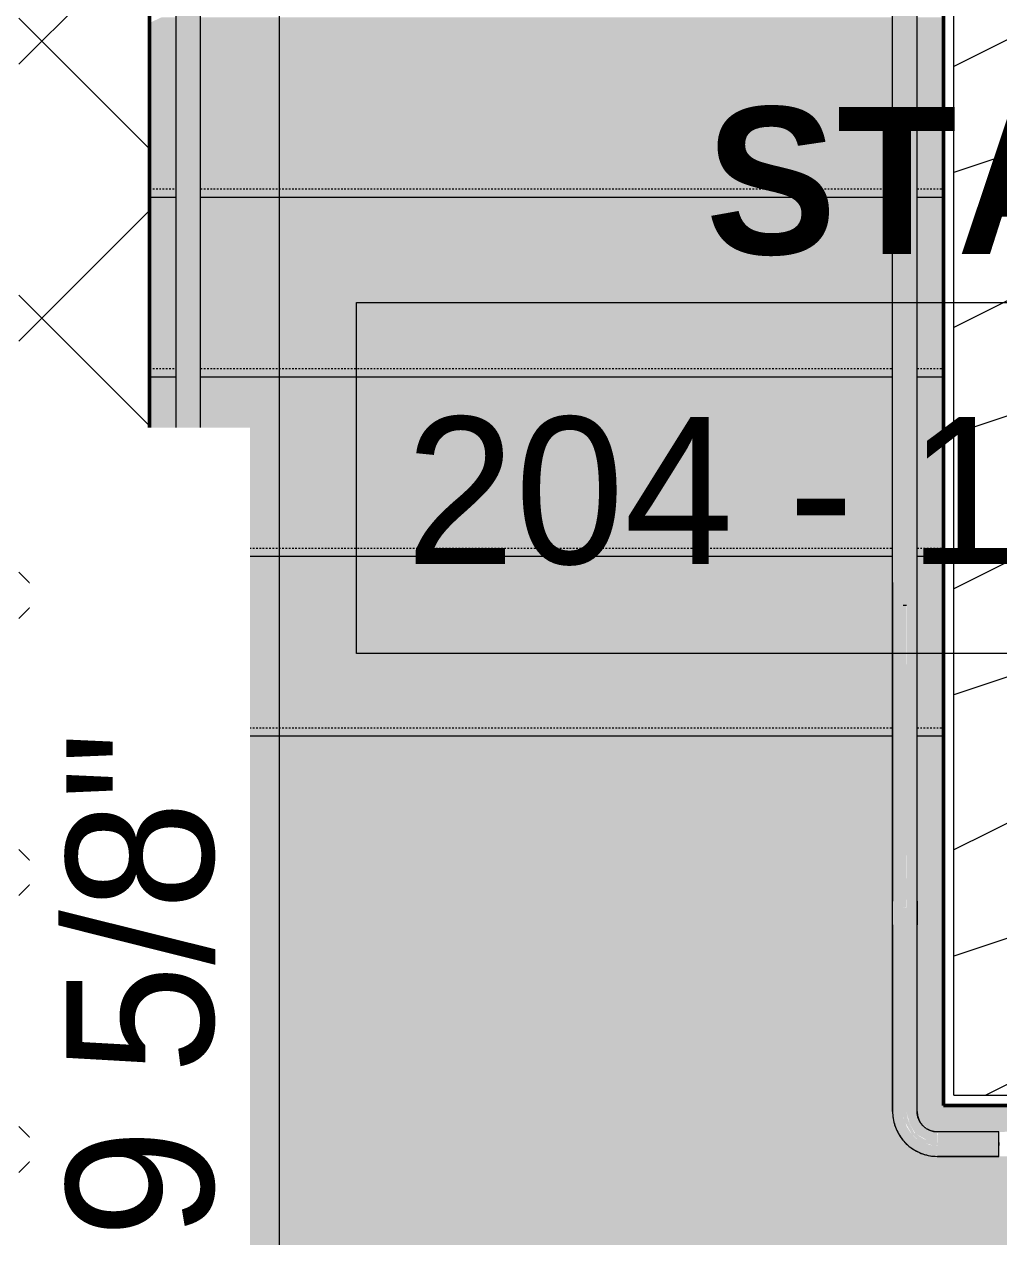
# Model space of a CAD drawing. Header units: inches. Extents: x -4218 to -1814, y 9706 to 12426.
# Drawn here: x -2640 to -2580.3, y 11899.5 to 11973.8 of the extents above; entities that cross this region are included whole.
import ezdxf

# ---------------------------------------------------------------- set-up
doc = ezdxf.new("R2010")
doc.units = ezdxf.units.IN
doc.header["$MEASUREMENT"] = 0
doc.linetypes.add('Overhead 1_16_', pattern=[0.101562, 0.0625, -0.039062])
for name, color, linetype, lineweight in [('0-1', 7, 'Continuous', 5), ('0-5', 7, 'Continuous', 9), ('A-ANNO-DIMS', 211, 'Continuous', 9), ('A-ANNO-DIMS-96', 211, 'Continuous', 9), ('A-AREA-IDEN', 2, 'Continuous', 9), ('A-FLOR-HRAL-1', 7, 'Continuous', 9), ('A-FLOR-HRAL-3', 55, 'Continuous', 9), ('A-WALL-3', 250, 'Continuous', 50), ('A-WALL-4', 10, 'Continuous', 13), ('A-WALL-PATT-1', 7, 'Continuous', 9), ('A-WALL-PATT-2', 53, 'Continuous', 9), ('A-WALL-PATT-5', 45, 'Continuous', 9), ('I-WALL-1', 250, 'Continuous', 50), ('S-STRS-2', 21, 'Continuous', 5), ('S-STRS-3', 7, 'Continuous', 9), ('S-STRS-4', 7, 'Overhead 1_16_', 9)]:
    doc.layers.add(name, color=color, linetype=linetype, lineweight=lineweight)
doc.layers.add('A-AREA-PATT-4', color=7, linetype='Continuous', lineweight=9, transparency=1)
doc.styles.add('Century Gothic', font='ufonts.com_century-gothic.ttf', dxfattribs={"height": 9})
doc.styles.add('Century Gothic_B', font='GOTHICB.TTF', dxfattribs={"height": 9})
doc.dimstyles.new('OD__1_8__Tol__', dxfattribs={"dimscale": 12, "dimtxt": 9.397514, "dimasz": 1, "dimexe": 0.75, "dimexo": 0.5, "dimgap": 0.125, "dimtad": 1, "dimdec": 3, "dimrnd": 0.125, "dimzin": 3, "dimdsep": 46, "dimlunit": 4, "dimtxsty": 'Century Gothic', "dimblk1": 'OBLIQUE', "dimblk2": 'OBLIQUE', "dimsah": 1, "dimcen": 0.09, "dimdle": 0.75, "dimazin": 0, "dimtfac": 1, "dimtdec": 4, "dimtix": 1, "dimtmove": 0, "dimatfit": 3, "dimfxl": 1, "dimtvp": 1, "dimtfill": 1, "dimfrac": 2, "dimtolj": 1, "dimtzin": 0, "dimarcsym": 2})
pattern_1 = [(0, (0, 0), (30.72, 7.68), [1.267, -21.773, 1.267, -21.773, -122.88]), (0, (0, 0), (30.72, 7.68), [-46.08, 1.267, -44.813, 1.267, -21.773, -53.76]), (0, (0, 0), (30.72, 7.68), [-115.2, 1.267, -14.093, 1.267, -37.133]), (120, (11.52, 3.84), (-22.011075, 22.7643004), [1.267, -21.773, 1.267, -21.773, -122.88]), (120, (11.52, 3.84), (-22.011075, 22.7643004), [-46.08, 1.267, -44.813, 1.267, -21.773, -53.76]), (120, (11.52, 3.84), (-22.011075, 22.7643004), [-115.2, 1.267, -14.093, 1.267, -37.133]), (240, (15.36, 19.2), (-8.708925, -30.4443004), [1.267, -21.773, 1.267, -21.773, -122.88]), (240, (15.36, 19.2), (-8.708925, -30.4443004), [-46.08, 1.267, -44.813, 1.267, -21.773, -53.76]), (240, (15.36, 19.2), (-8.708925, -30.4443004), [-115.2, 1.267, -14.093, 1.267, -37.133])]

# ---------------------------------------------------------------- blocks, each defined once
blk = doc.blocks.new('Top Rail Type - Top Rail_Internal_-2384919-FLOOR PLAN - 2ND FLOOR')
at = {"layer": 'A-FLOR-HRAL-1'}
for points in [[(-2586.074, 11919.679), (-2585.997, 11919.692), (-2585.974, 11938.206), (-2586.074, 11938.197), (-2586.181, 11938.197), (-2586.172, 11928.152), (-2586.151, 11919.684)], [(-2586.074, 11918.611), (-2585.324, 11918.611), (-2585.363, 11919.679), (-2586.824, 11919.679), (-2586.798, 11918.611), (-2586.172, 11918.611)], [(-2585.983, 11907.189), (-2585.983, 11918.611), (-2586.165, 11918.611), (-2586.165, 11907.189), (-2586.074, 11907.189)], [(-2584.386, 11905.098), (-2584.074, 11905.109), (-2584.074, 11905.281), (-2584.879, 11905.492), (-2585.159, 11905.654), (-2585.22, 11905.706), (-2585.495, 11905.877), (-2585.765, 11906.401), (-2585.899, 11906.746), (-2585.928, 11906.946), (-2585.983, 11907.189), (-2586.154, 11907.189), (-2586.127, 11906.654), (-2585.634, 11905.777), (-2585.614, 11905.767), (-2585.223, 11905.41), (-2585.1, 11905.373), (-2584.386, 11905.109)], [(-2584.074, 11905.098), (-2580.324, 11905.098), (-2580.324, 11905.281), (-2584.074, 11905.281), (-2584.074, 11905.189)]]:
    blk.add_hatch(color=256, dxfattribs=at).paths.add_polyline_path(points, flags=0)
at = {"layer": 'A-FLOR-HRAL-3'}
blk.add_hatch(color=256, dxfattribs=at).paths.add_polyline_path([(-2585.995, 11938.197), (-2586.074, 11938.206), (-2586.074, 11938.197)], flags=0)
at = {"layer": 'A-FLOR-HRAL-1'}
for p, q in [((-2586.824, 11939.594), (-2586.824, 11920.079)), ((-2585.324, 11920.079), (-2585.324, 11939.594)), ((-2586.824, 11918.611), (-2586.824, 11907.189)), ((-2585.324, 11907.189), (-2585.324, 11918.611)), ((-2580.324, 11905.939), (-2584.074, 11905.939)), ((-2580.324, 11905.281), (-2580.324, 11905.097)), ((-2584.074, 11904.439), (-2580.324, 11904.439))]:
    blk.add_line(p, q, dxfattribs=at)
at = {"layer": 'A-FLOR-HRAL-1', "flags": 128}
for points in [[(-2586.174, 11938.202), (-2586.152, 11938.197), (-2585.995, 11938.197), (-2585.974, 11938.202)], [(-2586.824, 11918.611), (-2586.824, 11918.721), (-2586.824, 11918.83), (-2586.824, 11918.94), (-2586.824, 11919.049), (-2586.824, 11919.157), (-2586.824, 11919.264), (-2586.824, 11919.371), (-2586.824, 11919.476), (-2586.824, 11919.579), (-2586.824, 11919.682), (-2586.824, 11919.782), (-2586.824, 11919.881), (-2586.824, 11919.977), (-2586.824, 11920.071), (-2586.824, 11920.079)], [(-2585.324, 11920.079), (-2585.324, 11919.985), (-2585.324, 11919.889), (-2585.324, 11919.79), (-2585.324, 11919.69), (-2585.324, 11919.588), (-2585.324, 11919.484), (-2585.324, 11919.379), (-2585.324, 11919.273), (-2585.324, 11919.166), (-2585.324, 11919.058), (-2585.324, 11918.949), (-2585.324, 11918.84), (-2585.324, 11918.73), (-2585.324, 11918.62), (-2585.324, 11918.611)], [(-2586.824, 11907.189), (-2586.822, 11907.079), (-2586.815, 11906.97), (-2586.804, 11906.86), (-2586.789, 11906.751), (-2586.769, 11906.643), (-2586.745, 11906.536), (-2586.717, 11906.429), (-2586.684, 11906.324), (-2586.647, 11906.221), (-2586.607, 11906.118), (-2586.562, 11906.018), (-2586.513, 11905.92), (-2586.46, 11905.823), (-2586.404, 11905.729), (-2586.343, 11905.637), (-2586.28, 11905.547), (-2586.212, 11905.46), (-2586.141, 11905.376), (-2586.067, 11905.295), (-2585.99, 11905.217), (-2585.909, 11905.142), (-2585.826, 11905.07), (-2585.74, 11905.001), (-2585.651, 11904.937), (-2585.56, 11904.875), (-2585.466, 11904.818), (-2585.37, 11904.764), (-2585.272, 11904.714), (-2585.172, 11904.668), (-2585.07, 11904.626), (-2584.967, 11904.588), (-2584.862, 11904.555), (-2584.756, 11904.525), (-2584.649, 11904.5), (-2584.541, 11904.479), (-2584.432, 11904.463), (-2584.323, 11904.451), (-2584.213, 11904.443), (-2584.103, 11904.44), (-2584.074, 11904.439)], [(-2584.074, 11905.939), (-2584.124, 11905.94), (-2584.174, 11905.943), (-2584.223, 11905.948), (-2584.273, 11905.955), (-2584.322, 11905.964), (-2584.371, 11905.975), (-2584.419, 11905.988), (-2584.467, 11906.003), (-2584.514, 11906.02), (-2584.561, 11906.038), (-2584.606, 11906.058), (-2584.651, 11906.081), (-2584.695, 11906.105), (-2584.738, 11906.13), (-2584.78, 11906.158), (-2584.82, 11906.187), (-2584.86, 11906.217), (-2584.898, 11906.25), (-2584.935, 11906.283), (-2584.97, 11906.319), (-2585.005, 11906.355), (-2585.037, 11906.393), (-2585.068, 11906.432), (-2585.098, 11906.472), (-2585.126, 11906.514), (-2585.152, 11906.557), (-2585.176, 11906.6), (-2585.199, 11906.645), (-2585.22, 11906.69), (-2585.239, 11906.736), (-2585.256, 11906.783), (-2585.271, 11906.831), (-2585.285, 11906.879), (-2585.296, 11906.928), (-2585.306, 11906.977), (-2585.313, 11907.026), (-2585.319, 11907.076), (-2585.322, 11907.126), (-2585.324, 11907.176), (-2585.324, 11907.189)]]:
    blk.add_lwpolyline(points, dxfattribs=at)
blk = doc.blocks.new('Top Rail Type - Top Rail_Internal_-V250-FLOOR PLAN - 2ND FLOOR')
at = {"layer": 'A-FLOR-HRAL-1'}
blk.add_hatch(color=256, dxfattribs=at).paths.add_polyline_path([(-2586.824, 11919.679), (-2586.151, 11919.679), (-2586.173, 11938.206), (-2585.967, 11938.191), (-2585.995, 11920.206), (-2585.976, 11919.679), (-2585.324, 11919.679), (-2585.324, 11995.769), (-2586.824, 11995.069), (-2586.824, 11928.152)], flags=0)
h = blk.add_hatch(color=256, dxfattribs=at)
h.paths.add_polyline_path([(-2586.824, 11907.189), (-2586.165, 11907.189), (-2586.172, 11918.611), (-2586.824, 11918.611), (-2586.824, 11908.044)], flags=0)
h.paths.add_polyline_path([(-2585.937, 11907.189), (-2585.324, 11907.189), (-2585.324, 11918.611), (-2585.983, 11918.611), (-2585.983, 11907.189)], flags=0)
h = blk.add_hatch(color=256, dxfattribs=at)
h.paths.add_polyline_path([(-2584.074, 11904.439), (-2584.074, 11905.098), (-2584.609, 11905.136), (-2584.6, 11905.171), (-2585.395, 11905.54), (-2585.687, 11905.848), (-2585.956, 11906.245), (-2586.024, 11906.455), (-2586.154, 11906.787), (-2586.154, 11907.189), (-2586.824, 11907.189), (-2586.604, 11906.122), (-2586.018, 11905.245), (-2585.126, 11904.649), (-2584.386, 11904.502)], flags=0)
h.paths.add_polyline_path([(-2584.074, 11905.281), (-2584.104, 11905.947), (-2584.699, 11906.107), (-2585.159, 11906.574), (-2585.324, 11907.189), (-2585.983, 11907.189), (-2585.765, 11906.401), (-2585.428, 11905.835), (-2584.625, 11905.384), (-2584.517, 11905.35), (-2584.247, 11905.318)], flags=0)
h = blk.add_hatch(color=256, dxfattribs=at)
h.paths.add_polyline_path([(-2584.074, 11904.439), (-2580.324, 11904.439), (-2580.324, 11905.098), (-2584.074, 11905.098)], flags=0)
h.paths.add_polyline_path([(-2580.324, 11905.281), (-2580.324, 11905.939), (-2584.074, 11905.939), (-2584.074, 11905.281), (-2581.993, 11905.281)], flags=0)
for p, q in [((-2585.324, 11919.679), (-2585.324, 11995.769)), ((-2586.824, 11919.679), (-2586.824, 11995.069)), ((-2586.824, 11918.611), (-2586.824, 11919.679)), ((-2585.324, 11918.611), (-2585.324, 11919.679)), ((-2586.824, 11907.189), (-2586.824, 11918.611)), ((-2585.324, 11907.189), (-2585.324, 11918.611)), ((-2580.324, 11905.939), (-2584.074, 11905.939)), ((-2580.324, 11904.439), (-2580.324, 11905.939)), ((-2580.324, 11904.439), (-2584.074, 11904.439))]:
    blk.add_line(p, q, dxfattribs=at)
for radius in [2.75, 1.25]:
    blk.add_arc((-2584.074, 11907.189), radius, 180, 270, dxfattribs=at)
blk = doc.blocks.new('Top Rail Type - Top Rail_Internal_-2364870-FLOOR PLAN - 2ND FLOOR')
at = {"layer": 'A-FLOR-HRAL-1'}
for points in [[(-2629.949, 11919.679), (-2629.872, 11919.692), (-2629.849, 11938.206), (-2629.949, 11938.197), (-2630.056, 11938.197), (-2630.047, 11927.857), (-2630.026, 11919.684)], [(-2630.324, 11918.611), (-2629.199, 11918.611), (-2629.238, 11919.679), (-2630.699, 11919.679), (-2630.673, 11918.611), (-2630.405, 11918.611)], [(-2629.949, 11906.814), (-2629.858, 11906.814), (-2629.858, 11918.611), (-2630.04, 11918.611), (-2630.04, 11906.814)], [(-2632.324, 11904.732), (-2632.322, 11904.734), (-2631.949, 11904.734), (-2631.949, 11904.906), (-2632.324, 11904.883), (-2632.324, 11904.734)]]:
    blk.add_hatch(color=256, dxfattribs=at).paths.add_polyline_path(points, flags=0)
h = blk.add_hatch(color=256, dxfattribs=at)
h.paths.add_polyline_path([(-2630.004, 11904.87), (-2629.686, 11905.316), (-2629.98, 11904.906)], flags=0)
h.paths.add_polyline_path([(-2630.896, 11904.274), (-2630.091, 11904.797), (-2630.343, 11904.643), (-2630.799, 11904.339)], flags=0)
h.paths.add_polyline_path([(-2631.636, 11904.734), (-2631.421, 11904.757), (-2630.536, 11905.254), (-2630.526, 11905.274), (-2630.17, 11905.665), (-2630.133, 11905.788), (-2629.868, 11906.502), (-2629.868, 11906.814), (-2630.04, 11906.814), (-2630.251, 11906.009), (-2630.36, 11905.788), (-2630.479, 11905.647), (-2630.699, 11905.355), (-2631.161, 11905.123), (-2631.505, 11904.99), (-2631.72, 11904.957), (-2631.949, 11904.906), (-2631.949, 11904.734)], flags=0)
for p, q in [((-2630.699, 11939.594), (-2630.699, 11920.079)), ((-2629.199, 11920.079), (-2629.199, 11939.594)), ((-2630.699, 11918.611), (-2630.699, 11906.814)), ((-2629.199, 11906.814), (-2629.199, 11918.611)), ((-2631.949, 11905.564), (-2632.324, 11905.564)), ((-2632.324, 11904.064), (-2631.949, 11904.064))]:
    blk.add_line(p, q, dxfattribs=at)
at = {"layer": 'A-FLOR-HRAL-1', "flags": 128}
for points in [[(-2630.049, 11938.202), (-2630.027, 11938.197), (-2629.87, 11938.197), (-2629.849, 11938.202)], [(-2630.699, 11918.611), (-2630.699, 11918.721), (-2630.699, 11918.83), (-2630.699, 11918.94), (-2630.699, 11919.049), (-2630.699, 11919.157), (-2630.699, 11919.264), (-2630.699, 11919.371), (-2630.699, 11919.476), (-2630.699, 11919.579), (-2630.699, 11919.682), (-2630.699, 11919.782), (-2630.699, 11919.881), (-2630.699, 11919.977), (-2630.699, 11920.071), (-2630.699, 11920.079)], [(-2629.199, 11920.079), (-2629.199, 11919.985), (-2629.199, 11919.889), (-2629.199, 11919.79), (-2629.199, 11919.69), (-2629.199, 11919.588), (-2629.199, 11919.484), (-2629.199, 11919.379), (-2629.199, 11919.273), (-2629.199, 11919.166), (-2629.199, 11919.058), (-2629.199, 11918.949), (-2629.199, 11918.84), (-2629.199, 11918.73), (-2629.199, 11918.62), (-2629.199, 11918.611)], [(-2631.949, 11904.064), (-2631.839, 11904.067), (-2631.729, 11904.073), (-2631.62, 11904.084), (-2631.511, 11904.1), (-2631.402, 11904.119), (-2631.295, 11904.143), (-2631.189, 11904.171), (-2631.084, 11904.204), (-2630.98, 11904.241), (-2630.878, 11904.281), (-2630.777, 11904.326), (-2630.679, 11904.375), (-2630.582, 11904.428), (-2630.488, 11904.484), (-2630.396, 11904.545), (-2630.306, 11904.609), (-2630.22, 11904.676), (-2630.135, 11904.747), (-2630.054, 11904.821), (-2629.976, 11904.898), (-2629.901, 11904.979), (-2629.829, 11905.062), (-2629.761, 11905.148), (-2629.696, 11905.237), (-2629.635, 11905.329), (-2629.577, 11905.422), (-2629.523, 11905.518), (-2629.473, 11905.616), (-2629.428, 11905.716), (-2629.386, 11905.818), (-2629.348, 11905.921), (-2629.314, 11906.026), (-2629.285, 11906.132), (-2629.26, 11906.239), (-2629.239, 11906.347), (-2629.222, 11906.456), (-2629.21, 11906.565), (-2629.202, 11906.675), (-2629.199, 11906.785), (-2629.199, 11906.814)], [(-2630.699, 11906.814), (-2630.7, 11906.764), (-2630.703, 11906.715), (-2630.708, 11906.665), (-2630.715, 11906.615), (-2630.724, 11906.566), (-2630.735, 11906.517), (-2630.747, 11906.469), (-2630.762, 11906.421), (-2630.779, 11906.374), (-2630.797, 11906.328), (-2630.818, 11906.282), (-2630.84, 11906.237), (-2630.864, 11906.193), (-2630.89, 11906.15), (-2630.917, 11906.109), (-2630.946, 11906.068), (-2630.977, 11906.028), (-2631.009, 11905.99), (-2631.043, 11905.953), (-2631.078, 11905.918), (-2631.114, 11905.884), (-2631.152, 11905.851), (-2631.191, 11905.82), (-2631.232, 11905.79), (-2631.273, 11905.763), (-2631.316, 11905.736), (-2631.36, 11905.712), (-2631.404, 11905.689), (-2631.45, 11905.668), (-2631.496, 11905.649), (-2631.543, 11905.632), (-2631.59, 11905.617), (-2631.639, 11905.604), (-2631.687, 11905.592), (-2631.736, 11905.583), (-2631.786, 11905.575), (-2631.835, 11905.57), (-2631.885, 11905.566), (-2631.935, 11905.564), (-2631.949, 11905.564)]]:
    blk.add_lwpolyline(points, dxfattribs=at)
blk = doc.blocks.new('Top Rail Type - Top Rail_Internal_-V251-FLOOR PLAN - 2ND FLOOR')
at = {"layer": 'A-FLOR-HRAL-1'}
blk.add_hatch(color=256, dxfattribs=at).paths.add_polyline_path([(-2630.047, 11919.679), (-2630.026, 11919.692), (-2630.048, 11938.206), (-2629.842, 11938.191), (-2629.87, 11920.206), (-2629.851, 11919.679), (-2629.199, 11919.679), (-2629.199, 11975.31), (-2630.699, 11974.61), (-2630.699, 11919.679), (-2630.07, 11919.679)], flags=0)
h = blk.add_hatch(color=256, dxfattribs=at)
h.paths.add_polyline_path([(-2629.199, 11906.814), (-2629.199, 11918.611), (-2629.858, 11918.611), (-2629.858, 11906.814)], flags=0)
h.paths.add_polyline_path([(-2630.078, 11906.814), (-2630.04, 11906.814), (-2630.047, 11918.611), (-2630.699, 11918.611), (-2630.699, 11906.814), (-2630.093, 11906.814)], flags=0)
h = blk.add_hatch(color=256, dxfattribs=at)
h.paths.add_polyline_path([(-2631.949, 11904.064), (-2630.896, 11904.274), (-2629.949, 11904.953), (-2629.408, 11905.762), (-2629.224, 11906.814), (-2629.868, 11906.814), (-2629.891, 11906.287), (-2630.133, 11905.788), (-2630.087, 11905.788), (-2630.345, 11905.447), (-2630.869, 11905.008), (-2631.095, 11904.925), (-2631.505, 11904.734), (-2631.949, 11904.734), (-2631.949, 11904.274)], flags=0)
h.paths.add_polyline_path([(-2631.949, 11904.906), (-2631.161, 11905.123), (-2630.594, 11905.46), (-2630.143, 11906.263), (-2630.108, 11906.404), (-2630.078, 11906.641), (-2630.078, 11906.814), (-2630.699, 11906.814), (-2630.866, 11906.189), (-2631.324, 11905.732), (-2631.949, 11905.564), (-2631.949, 11904.951)], flags=0)
h = blk.add_hatch(color=256, dxfattribs=at)
h.paths.add_polyline_path([(-2632.324, 11904.064), (-2631.949, 11904.064), (-2631.949, 11904.734), (-2632.324, 11904.723), (-2632.324, 11904.274)], flags=0)
h.paths.add_polyline_path([(-2631.949, 11904.906), (-2631.949, 11905.564), (-2632.324, 11905.564), (-2632.324, 11904.906), (-2632.15, 11904.906)], flags=0)
for p, q in [((-2629.199, 11919.679), (-2629.199, 11975.31)), ((-2630.699, 11919.679), (-2630.699, 11974.61)), ((-2630.699, 11918.611), (-2630.699, 11919.679)), ((-2629.199, 11918.611), (-2629.199, 11919.679)), ((-2630.699, 11906.814), (-2630.699, 11918.611)), ((-2629.199, 11906.814), (-2629.199, 11918.611)), ((-2632.324, 11905.564), (-2631.949, 11905.564)), ((-2632.324, 11904.064), (-2631.949, 11904.064))]:
    blk.add_line(p, q, dxfattribs=at)
for radius in [2.75, 1.25]:
    blk.add_arc((-2631.949, 11906.814), radius, 270, 0, dxfattribs=at)
blk = doc.blocks.new('CTR - 1st Phase -Stairs _ Elevators_rvt-1-FLOOR PLAN - 2ND FLOOR')
at = {"layer": 'A-WALL-PATT-1'}
h = blk.add_hatch(dxfattribs=at)
h.set_pattern_fill('FP_1', color=256, style=0, pattern_type=2)
h.set_pattern_definition(pattern_1)
h.paths.add_polyline_path([(-2583.699, 11907.564), (-2583.074, 11907.564), (-2583.074, 12029.189), (-2583.699, 12029.189), (-2583.699, 11908.044)], flags=0)
h = blk.add_hatch(dxfattribs=at)
h.set_pattern_fill('FP_1', color=256, style=0, pattern_type=2)
h.set_pattern_definition(pattern_1)
h.paths.add_polyline_path([(-2583.074, 11907.564), (-2576.949, 11907.564), (-2576.949, 12029.189), (-2583.074, 12029.189), (-2583.074, 12028.564), (-2577.574, 12028.564), (-2577.574, 11908.189), (-2583.074, 11908.189), (-2583.074, 11908.044)], flags=0)
at = {"layer": 'A-WALL-PATT-2'}
h = blk.add_hatch(dxfattribs=at)
h.set_pattern_fill('FP_48', color=256, style=0, pattern_type=2)
h.set_pattern_definition([(216.87, (6.397, 15.994), (47.98094286, 31.9870857), [7.997, -71.971]), (206.565, (15.994, 11.196), (-15.993714, -15.9941327), [17.881, -17.881]), (198.435, (15.994, 3.199), (-31.9867405, -15.9938803), [10.115, -40.461])])
h.paths.add_polyline_path([(-2583.074, 11908.189), (-2577.574, 11908.189), (-2577.574, 12028.564), (-2583.074, 12028.564), (-2583.074, 11917.564)], flags=0)
at = {"layer": 'A-WALL-PATT-5'}
h = blk.add_hatch(dxfattribs=at)
h.set_pattern_fill('FP_47', color=256, style=0, pattern_type=2)
h.set_pattern_definition([(45, (0, 0), (-8.485281, 8.485281), []), (135, (0, 0), (-8.485281, -8.485281), [])])
h.paths.add_polyline_path([(-2640.324, 11845.189), (-2632.324, 11845.189), (-2632.324, 12085.189), (-2640.324, 12085.189), (-2640.324, 11877.882)], flags=0)
at = {"layer": 'S-STRS-2'}
h = blk.add_hatch(color=256, dxfattribs=at)
h.paths.add_polyline_path([(-2632.324, 11963.189), (-2630.699, 11963.189), (-2630.699, 11974.189), (-2631.601, 11974.189), (-2632.324, 11973.852)], flags=0)
h.paths.add_polyline_path([(-2619.982, 11963.189), (-2586.824, 11963.189), (-2586.824, 11974.189), (-2629.199, 11974.189), (-2629.199, 11963.189)], flags=0)
h.paths.add_polyline_path([(-2583.699, 11963.189), (-2583.699, 11974.189), (-2585.324, 11974.189), (-2585.324, 11963.189)], flags=0)
h = blk.add_hatch(color=256, dxfattribs=at)
h.paths.add_polyline_path([(-2632.324, 11952.189), (-2630.699, 11952.189), (-2630.699, 11963.189), (-2632.324, 11963.189), (-2632.324, 11958.314)], flags=0)
h.paths.add_polyline_path([(-2629.199, 11952.189), (-2586.824, 11952.189), (-2586.824, 11963.189), (-2629.199, 11963.189), (-2629.199, 11958.314)], flags=0)
h.paths.add_polyline_path([(-2585.324, 11952.189), (-2583.699, 11952.189), (-2583.699, 11963.189), (-2585.324, 11963.189), (-2585.324, 11958.314)], flags=0)
h = blk.add_hatch(color=256, dxfattribs=at)
h.paths.add_polyline_path([(-2619.982, 11941.189), (-2586.824, 11941.189), (-2586.824, 11952.189), (-2629.199, 11952.189), (-2629.199, 11941.189), (-2628.423, 11941.189)], flags=0)
h.paths.add_polyline_path([(-2630.699, 11941.189), (-2630.699, 11952.189), (-2632.324, 11952.189), (-2632.324, 11941.189)], flags=0)
h.paths.add_polyline_path([(-2583.699, 11941.189), (-2583.699, 11952.189), (-2585.324, 11952.189), (-2585.324, 11941.189)], flags=0)
h = blk.add_hatch(color=256, dxfattribs=at)
h.paths.add_polyline_path([(-2608.324, 11930.189), (-2586.824, 11930.189), (-2586.824, 11941.189), (-2629.199, 11941.189), (-2629.199, 11930.189), (-2619.982, 11930.189)], flags=0)
h.paths.add_polyline_path([(-2630.699, 11930.189), (-2630.699, 11941.189), (-2632.324, 11941.189), (-2632.324, 11930.189)], flags=0)
h.paths.add_polyline_path([(-2585.324, 11930.189), (-2583.699, 11930.189), (-2583.699, 11941.189), (-2585.324, 11941.189), (-2585.324, 11938.206)], flags=0)
at = {"layer": 'A-WALL-3'}
blk.add_line((-2632.324, 11845.189), (-2632.324, 12077.189), dxfattribs=at)
at = {"layer": 'A-WALL-4'}
for q in [(-2583.074, 12028.564), (-2577.574, 11908.189)]:
    blk.add_line((-2583.074, 11908.189), q, dxfattribs=at)
at = {"layer": 'I-WALL-1'}
for p, q in [((-2583.699, 11996.189), (-2583.699, 11907.564)), ((-2583.699, 11907.564), (-2583.074, 11907.564)), ((-2583.074, 11907.564), (-2577.574, 11907.564))]:
    blk.add_line(p, q, dxfattribs=at)
at = {"layer": 'S-STRS-3'}
for p, q in [((-2632.324, 11963.189), (-2630.699, 11963.189)), ((-2629.199, 11963.189), (-2586.824, 11963.189)), ((-2585.324, 11963.189), (-2583.699, 11963.189)), ((-2632.324, 11952.189), (-2630.699, 11952.189)), ((-2629.199, 11952.189), (-2586.824, 11952.189)), ((-2585.324, 11952.189), (-2583.699, 11952.189)), ((-2632.324, 11941.189), (-2630.699, 11941.189)), ((-2629.199, 11941.189), (-2586.824, 11941.189)), ((-2585.324, 11941.189), (-2583.699, 11941.189)), ((-2632.324, 11930.189), (-2630.699, 11930.189)), ((-2629.199, 11930.189), (-2586.824, 11930.189)), ((-2585.324, 11930.189), (-2583.699, 11930.189))]:
    blk.add_line(p, q, dxfattribs=at)
at = {"layer": 'S-STRS-4'}
for p, q in [((-2632.324, 11963.689), (-2630.699, 11963.689)), ((-2629.199, 11963.689), (-2586.824, 11963.689)), ((-2585.324, 11963.689), (-2583.699, 11963.689)), ((-2632.324, 11952.689), (-2630.699, 11952.689)), ((-2629.199, 11952.689), (-2586.824, 11952.689)), ((-2585.324, 11952.689), (-2583.699, 11952.689)), ((-2632.324, 11941.689), (-2630.699, 11941.689)), ((-2629.199, 11941.689), (-2586.824, 11941.689)), ((-2585.324, 11941.689), (-2583.699, 11941.689)), ((-2632.324, 11930.689), (-2630.699, 11930.689)), ((-2629.199, 11930.689), (-2586.824, 11930.689)), ((-2585.324, 11930.689), (-2583.699, 11930.689))]:
    blk.add_line(p, q, dxfattribs=at)
at = {"layer": '0-5'}
for name in ['Top Rail Type - Top Rail_Internal_-V251-FLOOR PLAN - 2ND FLOOR', 'Top Rail Type - Top Rail_Internal_-V250-FLOOR PLAN - 2ND FLOOR', 'Top Rail Type - Top Rail_Internal_-2364870-FLOOR PLAN - 2ND FLOOR', 'Top Rail Type - Top Rail_Internal_-2384919-FLOOR PLAN - 2ND FLOOR']:
    blk.add_blockref(name, (0, 0), dxfattribs=at)
blk = doc.blocks.new('DIMBLOCK10-FLOOR PLAN - 2ND FLOOR')
at = {"layer": 'A-ANNO-DIMS-96'}
for p, q in [((-2624.386, 12133.589), (-2624.386, 11682.989)), ((-2621.9, 12124.589), (-2633.386, 12124.589)), ((-2624.386, 12124.589), (-2621.9, 12124.589)), ((-2621.9, 11682.989), (-2633.386, 11682.989)), ((-2624.386, 11682.989), (-2621.9, 11682.989))]:
    blk.add_line(p, q, dxfattribs=at)
at = {"layer": 'A-ANNO-DIMS-96', "lineweight": 50}
for p, q in [((-2624.386, 12124.589), (-2630.386, 12130.589)), ((-2624.386, 12124.589), (-2618.386, 12118.589)), ((-2624.386, 11682.989), (-2630.386, 11688.989)), ((-2624.386, 11682.989), (-2618.386, 11676.989))]:
    blk.add_line(p, q, dxfattribs=at)
at = {"layer": 'A-ANNO-DIMS-96', "color": 0, "insert": (-2637.422, 11873.061), "char_height": 9, "width": 73.74811, "attachment_point": 1, "rotation": 90, "line_spacing_factor": 0.984502, "style": 'Century Gothic', "bg_fill": 3, "box_fill_scale": 1.25, "bg_fill_color": 256, "bg_fill_true_color": 13158600, "bg_fill_transparency": 0}
blk.add_mtext('36\' - 9 5/8"', dxfattribs=at)
blk = doc.blocks.new('_Oblique')
at = {"color": 0, "linetype": 'ByBlock', "lineweight": -2}
blk.add_line((-0.5, -0.5), (0.5, 0.5), dxfattribs=at)

msp = doc.modelspace()

# ---------------------------------------------------------------- hatches: boundary and pattern name
at = {"layer": 'A-AREA-PATT-4'}
h = msp.add_hatch(color=256, dxfattribs=at)
h.paths.add_polyline_path([(-2567.92091, 11845.1894), (-2528.32374, 11845.1894), (-2528.32374, 11904.0644), (-2528.82721, 11904.08995), (-2529.84845, 11904.3325), (-2530.59627, 11904.83274), (-2530.77165, 11905.02325), (-2530.96608, 11905.31593), (-2531.26053, 11905.85875), (-2531.44874, 11906.8144), (-2531.44874, 11919.1894), (-2573.82902, 11919.1894), (-2573.82374, 11918.62112), (-2573.84929, 11907.06092), (-2574.09181, 11906.03968), (-2574.60629, 11905.27222), (-2574.76785, 11905.1354), (-2575.13533, 11904.88838), (-2575.61809, 11904.6276), (-2576.57374, 11904.4394), (-2584.20221, 11904.46495), (-2585.22345, 11904.70747), (-2585.93128, 11905.17205), (-2586.09673, 11905.34423), (-2586.33639, 11905.69093), (-2586.63553, 11906.23375), (-2586.82374, 11907.1894), (-2586.82374, 11930.1894), (-2629.19874, 11930.1894), (-2629.22429, 11906.68592), (-2629.46684, 11905.66468), (-2629.96708, 11904.91687), (-2630.15759, 11904.74148), (-2630.47907, 11904.5292), (-2630.99309, 11904.2526), (-2631.94874, 11904.0644), (-2632.32374, 11904.03357), (-2632.32374, 11845.1894), (-2622.32374, 11845.1894), (-2622.32374, 11880.1894), (-2620.57374, 11880.1894), (-2620.57374, 11845.1894), (-2584.32374, 11845.1894)], flags=0)
h.paths.add_polyline_path([(-2528.32374, 11905.5644), (-2528.32374, 11919.1894), (-2529.95402, 11919.1894), (-2529.94874, 11918.62112), (-2529.90534, 11906.65243), (-2529.72117, 11906.1293), (-2529.23994, 11905.70941), (-2528.69874, 11905.5644)], flags=0)
h.paths.add_polyline_path([(-2631.94874, 11905.5644), (-2631.26364, 11905.79196), (-2630.84375, 11906.27319), (-2630.69874, 11906.8144), (-2630.69874, 11930.1894), (-2632.32374, 11930.1894), (-2632.32374, 11905.5644)], flags=0)
h.paths.add_polyline_path([(-2580.32374, 11905.9394), (-2576.41177, 11905.9828), (-2575.88864, 11906.16696), (-2575.46875, 11906.64819), (-2575.32374, 11907.31953), (-2575.32374, 11919.1894), (-2576.94874, 11919.1894), (-2576.94874, 11907.5644), (-2583.69874, 11907.5644), (-2583.69874, 11930.1894), (-2585.32374, 11930.1894), (-2585.28034, 11907.02743), (-2585.09617, 11906.5043), (-2584.61494, 11906.08441), (-2584.07374, 11905.9394), (-2581.99337, 11905.9394)], flags=0)

# ---------------------------------------------------------------- block references
at = {"layer": '0-1'}
msp.add_blockref('CTR - 1st Phase -Stairs _ Elevators_rvt-1-FLOOR PLAN - 2ND FLOOR', (0, 0), dxfattribs=at)

# ---------------------------------------------------------------- texts
at = {"layer": 'A-AREA-IDEN', "insert": (-2598.2752, 11968.69368), "char_height": 9, "width": 39.39, "attachment_point": 1, "style": 'Century Gothic_B'}
msp.add_mtext('STAIR', dxfattribs=at)

# ---------------------------------------------------------------- next in the draw order: dimensions: what is measured, and where the dimension line sits
at = {"layer": 'A-ANNO-DIMS'}
dim = msp.add_linear_dim(base=(-2624.38578, 11682.9894), p1=(-2615.9005, 12124.5894), p2=(-2615.9005, 11682.9894), angle=90, dimstyle='OD__1_8__Tol__', override={"dimpost": '<>', "dimfxl": 441.6}, dxfattribs=at)
dim.commit()
dim.dimension.update_dxf_attribs({"geometry": 'DIMBLOCK10-FLOOR PLAN - 2ND FLOOR', "text_midpoint": (-2631.1108, 11903.7894)})

# ---------------------------------------------------------------- next in the draw order: linework, layer by layer
at = {"layer": 'A-AREA-IDEN', "flags": 128}
msp.add_lwpolyline([(-2619.64371, 11956.72553), (-2544.1382, 11956.72553), (-2544.1382, 11935.22947), (-2619.64371, 11935.22947)], close=True, dxfattribs=at)

# ---------------------------------------------------------------- next in the draw order: texts
at = {"layer": 'A-AREA-IDEN', "insert": (-2616.64371, 11949.72553), "char_height": 9, "width": 83.931, "attachment_point": 1, "style": 'Century Gothic'}
msp.add_mtext('204 - 162 SF', dxfattribs=at)

doc.saveas('drawing.dxf')
